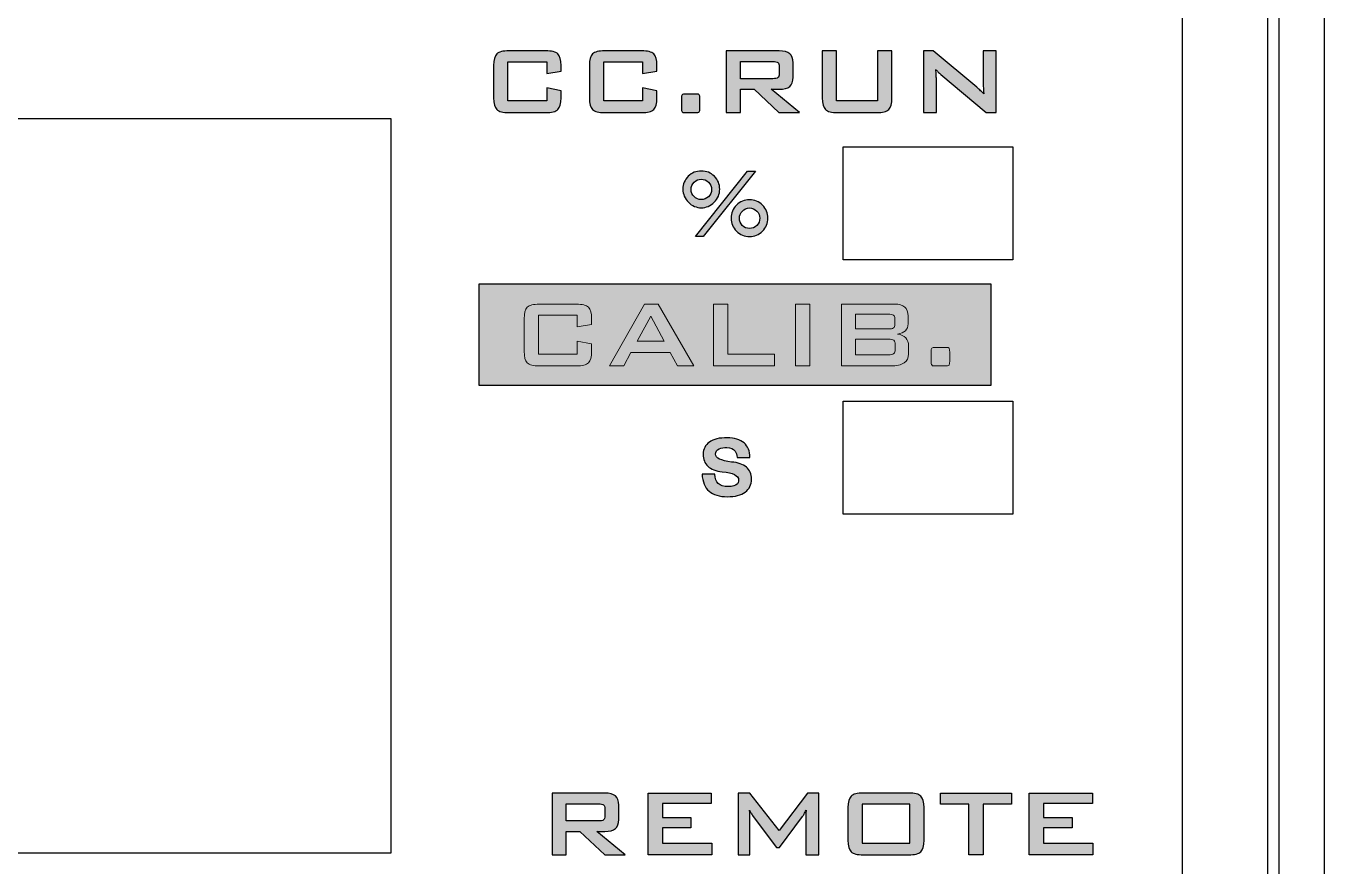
# Model space of a CAD drawing. Header units: millimetres. Extents: x 4 to 387, y 0 to 281.
# Drawn here: x 67.74 to 90.69, y 129.57 to 144.44 of the extents above; entities that cross this region are included whole.
import ezdxf

# ---------------------------------------------------------------- set-up
doc = ezdxf.new("R2010")
doc.units = ezdxf.units.MM
doc.layers.get('0').update_dxf_attribs({"lineweight": 30})

# ---------------------------------------------------------------- blocks, each defined once
blk = doc.blocks.new('A$C52B85D9B')
h = blk.add_hatch(color=256)
edge = h.paths.add_edge_path()
edge.add_spline(control_points=[(16.257, -11.499), (16.257, -11.499), (15.572, -11.499), (15.572, -11.499), (15.572, -11.499), (15.572, -12.19), (15.572, -12.19), (15.572, -12.19), (16.257, -12.19), (16.257, -12.19), (16.257, -12.19), (16.257, -11.955), (16.257, -11.955), (16.257, -11.955), (16.511, -12.008), (16.511, -12.008), (16.511, -12.008), (16.511, -12.137), (16.511, -12.137), (16.511, -12.237), (16.493, -12.305), (16.455, -12.341), (16.417, -12.378), (16.346, -12.396), (16.24, -12.396), (16.24, -12.396), (15.589, -12.396), (15.589, -12.396), (15.482, -12.396), (15.411, -12.378), (15.374, -12.341), (15.336, -12.305), (15.318, -12.237), (15.318, -12.137), (15.318, -12.137), (15.318, -11.562), (15.318, -11.562), (15.318, -11.462), (15.336, -11.395), (15.374, -11.358), (15.411, -11.322), (15.482, -11.303), (15.589, -11.303), (15.589, -11.303), (16.24, -11.303), (16.24, -11.303), (16.346, -11.303), (16.417, -11.322), (16.455, -11.358), (16.493, -11.395), (16.511, -11.462), (16.511, -11.562), (16.511, -11.562), (16.511, -11.665), (16.511, -11.665), (16.511, -11.665), (16.257, -11.705), (16.257, -11.705), (16.257, -11.705), (16.257, -11.499), (16.257, -11.499)], knot_values=[0, 0, 0, 0, 1, 1, 1, 2, 2, 2, 3, 3, 3, 4, 4, 4, 5, 5, 5, 6, 6, 6, 7, 7, 7, 8, 8, 8, 9, 9, 9, 10, 10, 10, 11, 11, 11, 12, 12, 12, 13, 13, 13, 14, 14, 14, 15, 15, 15, 16, 16, 16, 17, 17, 17, 18, 18, 18, 19, 19, 19, 20, 20, 20, 20], degree=3, periodic=0)
h = blk.add_hatch(color=256)
edge = h.paths.add_edge_path()
edge.add_spline(control_points=[(17.952, -11.499), (17.952, -11.499), (17.267, -11.499), (17.267, -11.499), (17.267, -11.499), (17.267, -12.19), (17.267, -12.19), (17.267, -12.19), (17.952, -12.19), (17.952, -12.19), (17.952, -12.19), (17.952, -11.955), (17.952, -11.955), (17.952, -11.955), (18.206, -12.008), (18.206, -12.008), (18.206, -12.008), (18.206, -12.137), (18.206, -12.137), (18.206, -12.237), (18.188, -12.305), (18.15, -12.341), (18.113, -12.378), (18.041, -12.396), (17.935, -12.396), (17.935, -12.396), (17.284, -12.396), (17.284, -12.396), (17.177, -12.396), (17.106, -12.378), (17.069, -12.341), (17.031, -12.305), (17.013, -12.237), (17.013, -12.137), (17.013, -12.137), (17.013, -11.562), (17.013, -11.562), (17.013, -11.462), (17.031, -11.395), (17.069, -11.358), (17.106, -11.322), (17.177, -11.303), (17.284, -11.303), (17.284, -11.303), (17.935, -11.303), (17.935, -11.303), (18.041, -11.303), (18.113, -11.322), (18.15, -11.358), (18.188, -11.395), (18.206, -11.462), (18.206, -11.562), (18.206, -11.562), (18.206, -11.665), (18.206, -11.665), (18.206, -11.665), (17.952, -11.705), (17.952, -11.705), (17.952, -11.705), (17.952, -11.499), (17.952, -11.499)], knot_values=[0, 0, 0, 0, 1, 1, 1, 2, 2, 2, 3, 3, 3, 4, 4, 4, 5, 5, 5, 6, 6, 6, 7, 7, 7, 8, 8, 8, 9, 9, 9, 10, 10, 10, 11, 11, 11, 12, 12, 12, 13, 13, 13, 14, 14, 14, 15, 15, 15, 16, 16, 16, 17, 17, 17, 18, 18, 18, 19, 19, 19, 20, 20, 20, 20], degree=3, periodic=0)
h = blk.add_hatch(color=256)
edge = h.paths.add_edge_path()
edge.add_spline(control_points=[(19.431, -12.396), (19.431, -12.396), (19.431, -11.303), (19.431, -11.303), (19.431, -11.303), (20.366, -11.303), (20.366, -11.303), (20.452, -11.303), (20.515, -11.32), (20.554, -11.353), (20.593, -11.387), (20.612, -11.441), (20.612, -11.515), (20.612, -11.515), (20.612, -11.771), (20.612, -11.771), (20.612, -11.845), (20.593, -11.899), (20.554, -11.933), (20.515, -11.966), (20.452, -11.983), (20.366, -11.983), (20.366, -11.983), (20.223, -11.983), (20.223, -11.983), (20.223, -11.983), (20.727, -12.396), (20.727, -12.396), (20.727, -12.396), (20.362, -12.396), (20.362, -12.396), (20.362, -12.396), (19.922, -11.983), (19.922, -11.983), (19.922, -11.983), (19.681, -11.983), (19.681, -11.983), (19.681, -11.983), (19.681, -12.396), (19.681, -12.396), (19.681, -12.396), (19.431, -12.396), (19.431, -12.396)], knot_values=[0, 0, 0, 0, 1, 1, 1, 2, 2, 2, 3, 3, 3, 4, 4, 4, 5, 5, 5, 6, 6, 6, 7, 7, 7, 8, 8, 8, 9, 9, 9, 10, 10, 10, 11, 11, 11, 12, 12, 12, 13, 13, 13, 14, 14, 14, 14], degree=3, periodic=0)
edge = h.paths.add_edge_path(flags=16)
edge.add_spline(control_points=[(20.253, -11.492), (20.253, -11.492), (19.681, -11.492), (19.681, -11.492), (19.681, -11.492), (19.681, -11.796), (19.681, -11.796), (19.681, -11.796), (20.253, -11.796), (20.253, -11.796), (20.297, -11.796), (20.327, -11.79), (20.344, -11.777), (20.359, -11.765), (20.368, -11.742), (20.368, -11.709), (20.368, -11.709), (20.368, -11.578), (20.368, -11.578), (20.368, -11.547), (20.359, -11.524), (20.344, -11.512), (20.327, -11.499), (20.297, -11.492), (20.253, -11.492)], knot_values=[0, 0, 0, 0, 1, 1, 1, 2, 2, 2, 3, 3, 3, 4, 4, 4, 5, 5, 5, 6, 6, 6, 7, 7, 7, 8, 8, 8, 8], degree=3, periodic=0)
h = blk.add_hatch(color=256)
edge = h.paths.add_edge_path()
edge.add_spline(control_points=[(21.383, -11.303), (21.383, -11.303), (21.383, -12.19), (21.383, -12.19), (21.383, -12.19), (22.107, -12.19), (22.107, -12.19), (22.107, -12.19), (22.107, -11.303), (22.107, -11.303), (22.107, -11.303), (22.36, -11.303), (22.36, -11.303), (22.36, -11.303), (22.36, -12.137), (22.36, -12.137), (22.36, -12.237), (22.342, -12.305), (22.305, -12.341), (22.267, -12.378), (22.196, -12.396), (22.09, -12.396), (22.09, -12.396), (21.399, -12.396), (21.399, -12.396), (21.294, -12.396), (21.222, -12.378), (21.185, -12.341), (21.147, -12.305), (21.128, -12.237), (21.128, -12.137), (21.128, -12.137), (21.128, -11.303), (21.128, -11.303), (21.128, -11.303), (21.383, -11.303), (21.383, -11.303)], knot_values=[0, 0, 0, 0, 1, 1, 1, 2, 2, 2, 3, 3, 3, 4, 4, 4, 5, 5, 5, 6, 6, 6, 7, 7, 7, 8, 8, 8, 9, 9, 9, 10, 10, 10, 11, 11, 11, 12, 12, 12, 12], degree=3, periodic=0)
h = blk.add_hatch(color=256)
edge = h.paths.add_edge_path()
edge.add_spline(control_points=[(22.917, -12.396), (22.917, -12.396), (22.917, -11.303), (22.917, -11.303), (22.917, -11.303), (23.091, -11.303), (23.091, -11.303), (23.091, -11.303), (23.86, -11.947), (23.86, -11.947), (23.886, -11.969), (23.909, -11.989), (23.929, -12.008), (23.949, -12.026), (23.967, -12.046), (23.984, -12.066), (23.98, -12.005), (23.977, -11.961), (23.975, -11.936), (23.974, -11.91), (23.973, -11.891), (23.973, -11.877), (23.973, -11.877), (23.973, -11.303), (23.973, -11.303), (23.973, -11.303), (24.202, -11.303), (24.202, -11.303), (24.202, -11.303), (24.202, -12.396), (24.202, -12.396), (24.202, -12.396), (24.028, -12.396), (24.028, -12.396), (24.028, -12.396), (23.226, -11.721), (23.226, -11.721), (23.207, -11.704), (23.19, -11.688), (23.175, -11.674), (23.161, -11.661), (23.148, -11.646), (23.136, -11.632), (23.139, -11.666), (23.141, -11.698), (23.143, -11.727), (23.144, -11.758), (23.146, -11.784), (23.146, -11.806), (23.146, -11.806), (23.146, -12.396), (23.146, -12.396), (23.146, -12.396), (22.917, -12.396), (22.917, -12.396)], knot_values=[0, 0, 0, 0, 1, 1, 1, 2, 2, 2, 3, 3, 3, 4, 4, 4, 5, 5, 5, 6, 6, 6, 7, 7, 7, 8, 8, 8, 9, 9, 9, 10, 10, 10, 11, 11, 11, 12, 12, 12, 13, 13, 13, 14, 14, 14, 15, 15, 15, 16, 16, 16, 17, 17, 17, 18, 18, 18, 18], degree=3, periodic=0)
h = blk.add_hatch(color=256)
edge = h.paths.add_edge_path()
edge.add_spline(control_points=[(18.877, -12.068), (18.877, -12.068), (18.915, -12.068), (18.915, -12.068), (18.934, -12.068), (18.947, -12.073), (18.955, -12.084), (18.962, -12.095), (18.966, -12.115), (18.966, -12.146), (18.966, -12.146), (18.966, -12.317), (18.966, -12.317), (18.966, -12.35), (18.962, -12.372), (18.954, -12.381), (18.946, -12.391), (18.92, -12.396), (18.877, -12.396), (18.877, -12.396), (18.688, -12.396), (18.688, -12.396), (18.669, -12.396), (18.656, -12.39), (18.649, -12.379), (18.641, -12.368), (18.638, -12.348), (18.638, -12.317), (18.638, -12.317), (18.638, -12.146), (18.638, -12.146), (18.638, -12.113), (18.642, -12.092), (18.65, -12.083), (18.658, -12.073), (18.684, -12.068), (18.726, -12.068), (18.726, -12.068), (18.877, -12.068), (18.877, -12.068)], knot_values=[0, 0, 0, 0, 1, 1, 1, 2, 2, 2, 3, 3, 3, 4, 4, 4, 5, 5, 5, 6, 6, 6, 7, 7, 7, 8, 8, 8, 9, 9, 9, 10, 10, 10, 11, 11, 11, 12, 12, 12, 13, 13, 13, 13], degree=3, periodic=0)
h = blk.add_hatch(color=256)
edge = h.paths.add_edge_path()
edge.add_spline(control_points=[(18.665, -13.751), (18.665, -13.66), (18.697, -13.584), (18.76, -13.522), (18.823, -13.46), (18.9, -13.429), (18.992, -13.429), (19.082, -13.429), (19.158, -13.46), (19.221, -13.522), (19.284, -13.585), (19.316, -13.661), (19.316, -13.751), (19.316, -13.84), (19.283, -13.916), (19.218, -13.981), (19.154, -14.047), (19.079, -14.079), (18.992, -14.079), (18.904, -14.079), (18.827, -14.047), (18.762, -13.982), (18.698, -13.917), (18.665, -13.84), (18.665, -13.751)], knot_values=[0, 0, 0, 0, 1, 1, 1, 2, 2, 2, 3, 3, 3, 4, 4, 4, 5, 5, 5, 6, 6, 6, 7, 7, 7, 8, 8, 8, 8], degree=3, periodic=0)
edge = h.paths.add_edge_path(flags=16)
edge.add_spline(control_points=[(18.809, -13.756), (18.809, -13.804), (18.826, -13.847), (18.862, -13.882), (18.897, -13.918), (18.94, -13.935), (18.989, -13.935), (19.04, -13.935), (19.083, -13.918), (19.119, -13.883), (19.154, -13.848), (19.172, -13.805), (19.172, -13.756), (19.172, -13.706), (19.154, -13.663), (19.118, -13.627), (19.082, -13.592), (19.039, -13.574), (18.989, -13.574), (18.941, -13.574), (18.899, -13.592), (18.863, -13.628), (18.827, -13.664), (18.809, -13.707), (18.809, -13.756)], knot_values=[0, 0, 0, 0, 1, 1, 1, 2, 2, 2, 3, 3, 3, 4, 4, 4, 5, 5, 5, 6, 6, 6, 7, 7, 7, 8, 8, 8, 8], degree=3, periodic=0)
for points in [[(19.946, -13.429), (19.025, -14.59), (18.888, -14.59), (19.808, -13.429)], [(15.061, -15.424), (24.108, -15.424), (24.108, -17.224), (15.061, -17.224)], [(18.048, -25.526), (18.048, -24.434), (19.166, -24.434), (19.166, -24.62), (18.302, -24.62), (18.302, -24.864), (18.806, -24.864), (18.806, -25.05), (18.302, -25.05), (18.302, -25.321), (19.176, -25.321), (19.176, -25.526)], [(23.972, -24.629), (23.972, -25.526), (23.718, -25.526), (23.718, -24.629), (23.217, -24.629), (23.217, -24.434), (24.476, -24.434), (24.476, -24.629)], [(24.786, -25.526), (24.786, -24.434), (25.905, -24.434), (25.905, -24.62), (25.041, -24.62), (25.041, -24.864), (25.545, -24.864), (25.545, -25.05), (25.041, -25.05), (25.041, -25.321), (25.915, -25.321), (25.915, -25.526)]]:
    blk.add_hatch(color=256).paths.add_polyline_path(points)
h = blk.add_hatch(color=256)
edge = h.paths.add_edge_path()
edge.add_spline(control_points=[(19.518, -14.263), (19.518, -14.172), (19.549, -14.096), (19.612, -14.033), (19.675, -13.971), (19.752, -13.939), (19.843, -13.939), (19.934, -13.939), (20.01, -13.971), (20.074, -14.034), (20.136, -14.097), (20.168, -14.173), (20.168, -14.263), (20.168, -14.351), (20.136, -14.428), (20.071, -14.492), (20.006, -14.557), (19.93, -14.59), (19.843, -14.59), (19.754, -14.59), (19.678, -14.557), (19.614, -14.493), (19.55, -14.428), (19.518, -14.352), (19.518, -14.263)], knot_values=[0, 0, 0, 0, 1, 1, 1, 2, 2, 2, 3, 3, 3, 4, 4, 4, 5, 5, 5, 6, 6, 6, 7, 7, 7, 8, 8, 8, 8], degree=3, periodic=0)
edge = h.paths.add_edge_path(flags=16)
edge.add_spline(control_points=[(19.663, -14.265), (19.663, -14.315), (19.68, -14.357), (19.715, -14.393), (19.75, -14.428), (19.793, -14.446), (19.843, -14.446), (19.893, -14.446), (19.936, -14.428), (19.971, -14.393), (20.007, -14.358), (20.025, -14.315), (20.025, -14.265), (20.025, -14.215), (20.007, -14.173), (19.971, -14.137), (19.935, -14.101), (19.892, -14.083), (19.843, -14.083), (19.794, -14.083), (19.751, -14.101), (19.716, -14.138), (19.68, -14.173), (19.663, -14.216), (19.663, -14.265)], knot_values=[0, 0, 0, 0, 1, 1, 1, 2, 2, 2, 3, 3, 3, 4, 4, 4, 5, 5, 5, 6, 6, 6, 7, 7, 7, 8, 8, 8, 8], degree=3, periodic=0)
h = blk.add_hatch(color=256)
edge = h.paths.add_edge_path()
edge.add_spline(control_points=[(19.747, -18.24), (19.816, -18.299), (19.85, -18.384), (19.85, -18.495), (19.85, -18.495), (19.623, -18.495), (19.623, -18.495), (19.623, -18.449), (19.612, -18.412), (19.588, -18.384), (19.557, -18.343), (19.508, -18.322), (19.444, -18.322), (19.393, -18.318), (19.347, -18.325), (19.306, -18.343), (19.264, -18.361), (19.244, -18.394), (19.244, -18.439), (19.24, -18.508), (19.333, -18.554), (19.526, -18.577), (19.641, -18.587), (19.729, -18.616), (19.788, -18.667), (19.848, -18.718), (19.878, -18.788), (19.878, -18.88), (19.878, -18.977), (19.841, -19.053), (19.767, -19.108), (19.694, -19.163), (19.588, -19.191), (19.451, -19.191), (19.309, -19.191), (19.2, -19.158), (19.127, -19.094), (19.054, -19.03), (19.012, -18.929), (19.003, -18.791), (19.003, -18.791), (19.23, -18.791), (19.23, -18.791), (19.23, -18.942), (19.309, -19.016), (19.464, -19.011), (19.543, -19.011), (19.595, -18.998), (19.623, -18.97), (19.641, -18.952), (19.65, -18.926), (19.65, -18.894), (19.65, -18.816), (19.554, -18.768), (19.361, -18.75), (19.247, -18.736), (19.161, -18.704), (19.106, -18.653), (19.051, -18.602), (19.023, -18.531), (19.023, -18.439), (19.023, -18.348), (19.061, -18.277), (19.134, -18.226), (19.202, -18.171), (19.309, -18.146), (19.451, -18.15), (19.575, -18.15), (19.674, -18.18), (19.747, -18.24)], knot_values=[0, 0, 0, 0, 1, 1, 1, 2, 2, 2, 3, 3, 3, 4, 4, 4, 5, 5, 5, 6, 6, 6, 7, 7, 7, 8, 8, 8, 9, 9, 9, 10, 10, 10, 11, 11, 11, 12, 12, 12, 13, 13, 13, 14, 14, 14, 15, 15, 15, 16, 16, 16, 17, 17, 17, 18, 18, 18, 19, 19, 19, 20, 20, 20, 21, 21, 21, 22, 22, 22, 23, 23, 23, 23], degree=3, periodic=0)
h = blk.add_hatch(color=256)
edge = h.paths.add_edge_path(flags=16)
edge.add_spline(control_points=[(17.173, -24.623), (17.173, -24.623), (16.601, -24.623), (16.601, -24.623), (16.601, -24.623), (16.601, -24.927), (16.601, -24.927), (16.601, -24.927), (17.173, -24.927), (17.173, -24.927), (17.217, -24.927), (17.246, -24.921), (17.263, -24.908), (17.279, -24.895), (17.287, -24.873), (17.287, -24.84), (17.287, -24.84), (17.287, -24.709), (17.287, -24.709), (17.287, -24.677), (17.279, -24.655), (17.263, -24.642), (17.246, -24.63), (17.217, -24.623), (17.173, -24.623)], knot_values=[0, 0, 0, 0, 1, 1, 1, 2, 2, 2, 3, 3, 3, 4, 4, 4, 5, 5, 5, 6, 6, 6, 7, 7, 7, 8, 8, 8, 8], degree=3, periodic=0)
edge = h.paths.add_edge_path()
edge.add_spline(control_points=[(16.351, -25.526), (16.351, -25.526), (16.351, -24.434), (16.351, -24.434), (16.351, -24.434), (17.285, -24.434), (17.285, -24.434), (17.372, -24.434), (17.434, -24.451), (17.474, -24.484), (17.512, -24.518), (17.532, -24.571), (17.532, -24.646), (17.532, -24.646), (17.532, -24.902), (17.532, -24.902), (17.532, -24.976), (17.512, -25.03), (17.474, -25.063), (17.434, -25.097), (17.372, -25.114), (17.285, -25.114), (17.285, -25.114), (17.142, -25.114), (17.142, -25.114), (17.142, -25.114), (17.647, -25.526), (17.647, -25.526), (17.647, -25.526), (17.282, -25.526), (17.282, -25.526), (17.282, -25.526), (16.842, -25.114), (16.842, -25.114), (16.842, -25.114), (16.601, -25.114), (16.601, -25.114), (16.601, -25.114), (16.601, -25.526), (16.601, -25.526), (16.601, -25.526), (16.351, -25.526), (16.351, -25.526)], knot_values=[0, 0, 0, 0, 1, 1, 1, 2, 2, 2, 3, 3, 3, 4, 4, 4, 5, 5, 5, 6, 6, 6, 7, 7, 7, 8, 8, 8, 9, 9, 9, 10, 10, 10, 11, 11, 11, 12, 12, 12, 13, 13, 13, 14, 14, 14, 14], degree=3, periodic=0)
h = blk.add_hatch(color=256)
edge = h.paths.add_edge_path()
edge.add_spline(control_points=[(19.644, -25.526), (19.644, -25.526), (19.644, -24.434), (19.644, -24.434), (19.644, -24.434), (19.85, -24.434), (19.85, -24.434), (19.85, -24.434), (20.364, -25.094), (20.364, -25.094), (20.364, -25.094), (20.867, -24.434), (20.867, -24.434), (20.867, -24.434), (21.071, -24.434), (21.071, -24.434), (21.071, -24.434), (21.071, -25.526), (21.071, -25.526), (21.071, -25.526), (20.836, -25.526), (20.836, -25.526), (20.836, -25.526), (20.836, -24.852), (20.836, -24.852), (20.836, -24.838), (20.836, -24.822), (20.838, -24.802), (20.84, -24.782), (20.842, -24.76), (20.845, -24.735), (20.831, -24.763), (20.819, -24.786), (20.809, -24.804), (20.798, -24.823), (20.789, -24.838), (20.78, -24.849), (20.78, -24.849), (20.37, -25.395), (20.37, -25.395), (20.37, -25.395), (20.319, -25.395), (20.319, -25.395), (20.319, -25.395), (19.908, -24.847), (19.908, -24.847), (19.893, -24.827), (19.88, -24.807), (19.87, -24.789), (19.859, -24.771), (19.85, -24.753), (19.843, -24.736), (19.845, -24.758), (19.847, -24.779), (19.848, -24.798), (19.849, -24.816), (19.85, -24.834), (19.85, -24.852), (19.85, -24.852), (19.85, -25.526), (19.85, -25.526), (19.85, -25.526), (19.644, -25.526), (19.644, -25.526)], knot_values=[0, 0, 0, 0, 1, 1, 1, 2, 2, 2, 3, 3, 3, 4, 4, 4, 5, 5, 5, 6, 6, 6, 7, 7, 7, 8, 8, 8, 9, 9, 9, 10, 10, 10, 11, 11, 11, 12, 12, 12, 13, 13, 13, 14, 14, 14, 15, 15, 15, 16, 16, 16, 17, 17, 17, 18, 18, 18, 19, 19, 19, 20, 20, 20, 21, 21, 21, 21], degree=3, periodic=0)
h = blk.add_hatch(color=256)
h.paths.add_polyline_path([(21.837, -25.321), (22.675, -25.321), (22.675, -24.629), (21.837, -24.629)], flags=16)
edge = h.paths.add_edge_path()
edge.add_spline(control_points=[(21.582, -24.692), (21.582, -24.593), (21.601, -24.525), (21.638, -24.489), (21.675, -24.452), (21.747, -24.434), (21.853, -24.434), (21.853, -24.434), (22.657, -24.434), (22.657, -24.434), (22.763, -24.434), (22.835, -24.452), (22.872, -24.489), (22.91, -24.525), (22.928, -24.593), (22.928, -24.692), (22.928, -24.692), (22.928, -25.268), (22.928, -25.268), (22.928, -25.368), (22.91, -25.436), (22.872, -25.472), (22.835, -25.508), (22.763, -25.526), (22.657, -25.526), (22.657, -25.526), (21.853, -25.526), (21.853, -25.526), (21.747, -25.526), (21.675, -25.508), (21.638, -25.472), (21.601, -25.436), (21.582, -25.368), (21.582, -25.268), (21.582, -25.268), (21.582, -24.692), (21.582, -24.692)], knot_values=[0, 0, 0, 0, 1, 1, 1, 2, 2, 2, 3, 3, 3, 4, 4, 4, 5, 5, 5, 6, 6, 6, 7, 7, 7, 8, 8, 8, 9, 9, 9, 10, 10, 10, 11, 11, 11, 12, 12, 12, 12], degree=3, periodic=0)
for p, q in [((29.2, -0.8), (29.2, -73.7)), ((29, -1), (29, -74.5)), ((30, -1), (30, -73.7))]:
    blk.add_line(p, q)
for points in [[(-9.366, -12.5), (13.5, -12.5), (13.5, -25.5), (-9.366, -25.5), (-9.366, -12.5)], [(21.5, -13), (24.5, -13), (24.5, -15), (21.5, -15), (21.5, -13)], [(19.946, -13.429), (19.025, -14.59), (18.888, -14.59), (19.808, -13.429), (19.946, -13.429)], [(21.5, -17.5), (24.5, -17.5), (24.5, -19.5), (21.5, -19.5), (21.5, -17.5)], [(18.048, -25.526), (18.048, -24.434), (19.166, -24.434), (19.166, -24.62), (18.302, -24.62), (18.302, -24.864), (18.806, -24.864), (18.806, -25.05), (18.302, -25.05), (18.302, -25.321), (19.176, -25.321), (19.176, -25.526), (18.048, -25.526)], [(23.972, -24.629), (23.972, -25.526), (23.718, -25.526), (23.718, -24.629), (23.217, -24.629), (23.217, -24.434), (24.476, -24.434), (24.476, -24.629), (23.972, -24.629)], [(24.786, -25.526), (24.786, -24.434), (25.905, -24.434), (25.905, -24.62), (25.041, -24.62), (25.041, -24.864), (25.545, -24.864), (25.545, -25.05), (25.041, -25.05), (25.041, -25.321), (25.915, -25.321), (25.915, -25.526), (24.786, -25.526)], [(21.837, -25.321), (22.675, -25.321), (22.675, -24.629), (21.837, -24.629), (21.837, -25.321)]]:
    blk.add_lwpolyline(points)
blk.add_lwpolyline([(15.061, -15.424), (24.108, -15.424), (24.108, -17.224), (15.061, -17.224)], close=True)
at = {"lineweight": 0}
for points in [[(17.367, -16.877), (17.985, -15.784), (18.23, -15.784), (18.856, -16.877), (18.571, -16.877), (18.44, -16.638), (17.747, -16.638), (17.62, -16.877), (17.367, -16.877)], [(19.207, -16.877), (19.207, -15.784), (19.462, -15.784), (19.462, -16.671), (20.282, -16.671), (20.282, -16.877), (19.207, -16.877)], [(20.654, -16.877), (20.654, -15.784), (20.908, -15.784), (20.908, -16.877), (20.654, -16.877)], [(17.856, -16.441), (18.334, -16.441), (18.099, -15.996), (17.856, -16.441)]]:
    blk.add_lwpolyline(points, dxfattribs=at)
blk.add_open_spline([(27.5, -78), (27.5, -78), (27.5, -4), (27.5, -4)], degree=3)
for points, knots in [([(16.257, -11.499), (16.257, -11.499), (15.572, -11.499), (15.572, -11.499), (15.572, -11.499), (15.572, -12.19), (15.572, -12.19), (15.572, -12.19), (16.257, -12.19), (16.257, -12.19), (16.257, -12.19), (16.257, -11.955), (16.257, -11.955), (16.257, -11.955), (16.511, -12.008), (16.511, -12.008), (16.511, -12.008), (16.511, -12.137), (16.511, -12.137), (16.511, -12.237), (16.493, -12.305), (16.455, -12.341), (16.417, -12.378), (16.346, -12.396), (16.24, -12.396), (16.24, -12.396), (15.589, -12.396), (15.589, -12.396), (15.482, -12.396), (15.411, -12.378), (15.374, -12.341), (15.336, -12.305), (15.318, -12.237), (15.318, -12.137), (15.318, -12.137), (15.318, -11.562), (15.318, -11.562), (15.318, -11.462), (15.336, -11.395), (15.374, -11.358), (15.411, -11.322), (15.482, -11.303), (15.589, -11.303), (15.589, -11.303), (16.24, -11.303), (16.24, -11.303), (16.346, -11.303), (16.417, -11.322), (16.455, -11.358), (16.493, -11.395), (16.511, -11.462), (16.511, -11.562), (16.511, -11.562), (16.511, -11.665), (16.511, -11.665), (16.511, -11.665), (16.257, -11.705), (16.257, -11.705), (16.257, -11.705), (16.257, -11.499), (16.257, -11.499)], [0, 0, 0, 0, 1, 1, 1, 2, 2, 2, 3, 3, 3, 4, 4, 4, 5, 5, 5, 6, 6, 6, 7, 7, 7, 8, 8, 8, 9, 9, 9, 10, 10, 10, 11, 11, 11, 12, 12, 12, 13, 13, 13, 14, 14, 14, 15, 15, 15, 16, 16, 16, 17, 17, 17, 18, 18, 18, 19, 19, 19, 20, 20, 20, 20]), ([(17.952, -11.499), (17.952, -11.499), (17.267, -11.499), (17.267, -11.499), (17.267, -11.499), (17.267, -12.19), (17.267, -12.19), (17.267, -12.19), (17.952, -12.19), (17.952, -12.19), (17.952, -12.19), (17.952, -11.955), (17.952, -11.955), (17.952, -11.955), (18.206, -12.008), (18.206, -12.008), (18.206, -12.008), (18.206, -12.137), (18.206, -12.137), (18.206, -12.237), (18.188, -12.305), (18.15, -12.341), (18.113, -12.378), (18.041, -12.396), (17.935, -12.396), (17.935, -12.396), (17.284, -12.396), (17.284, -12.396), (17.177, -12.396), (17.106, -12.378), (17.069, -12.341), (17.031, -12.305), (17.013, -12.237), (17.013, -12.137), (17.013, -12.137), (17.013, -11.562), (17.013, -11.562), (17.013, -11.462), (17.031, -11.395), (17.069, -11.358), (17.106, -11.322), (17.177, -11.303), (17.284, -11.303), (17.284, -11.303), (17.935, -11.303), (17.935, -11.303), (18.041, -11.303), (18.113, -11.322), (18.15, -11.358), (18.188, -11.395), (18.206, -11.462), (18.206, -11.562), (18.206, -11.562), (18.206, -11.665), (18.206, -11.665), (18.206, -11.665), (17.952, -11.705), (17.952, -11.705), (17.952, -11.705), (17.952, -11.499), (17.952, -11.499)], [0, 0, 0, 0, 1, 1, 1, 2, 2, 2, 3, 3, 3, 4, 4, 4, 5, 5, 5, 6, 6, 6, 7, 7, 7, 8, 8, 8, 9, 9, 9, 10, 10, 10, 11, 11, 11, 12, 12, 12, 13, 13, 13, 14, 14, 14, 15, 15, 15, 16, 16, 16, 17, 17, 17, 18, 18, 18, 19, 19, 19, 20, 20, 20, 20]), ([(19.431, -12.396), (19.431, -12.396), (19.431, -11.303), (19.431, -11.303), (19.431, -11.303), (20.366, -11.303), (20.366, -11.303), (20.452, -11.303), (20.515, -11.32), (20.554, -11.353), (20.593, -11.387), (20.612, -11.441), (20.612, -11.515), (20.612, -11.515), (20.612, -11.771), (20.612, -11.771), (20.612, -11.845), (20.593, -11.899), (20.554, -11.933), (20.515, -11.966), (20.452, -11.983), (20.366, -11.983), (20.366, -11.983), (20.223, -11.983), (20.223, -11.983), (20.223, -11.983), (20.727, -12.396), (20.727, -12.396), (20.727, -12.396), (20.362, -12.396), (20.362, -12.396), (20.362, -12.396), (19.922, -11.983), (19.922, -11.983), (19.922, -11.983), (19.681, -11.983), (19.681, -11.983), (19.681, -11.983), (19.681, -12.396), (19.681, -12.396), (19.681, -12.396), (19.431, -12.396), (19.431, -12.396)], [0, 0, 0, 0, 1, 1, 1, 2, 2, 2, 3, 3, 3, 4, 4, 4, 5, 5, 5, 6, 6, 6, 7, 7, 7, 8, 8, 8, 9, 9, 9, 10, 10, 10, 11, 11, 11, 12, 12, 12, 13, 13, 13, 14, 14, 14, 14]), ([(21.383, -11.303), (21.383, -11.303), (21.383, -12.19), (21.383, -12.19), (21.383, -12.19), (22.107, -12.19), (22.107, -12.19), (22.107, -12.19), (22.107, -11.303), (22.107, -11.303), (22.107, -11.303), (22.36, -11.303), (22.36, -11.303), (22.36, -11.303), (22.36, -12.137), (22.36, -12.137), (22.36, -12.237), (22.342, -12.305), (22.305, -12.341), (22.267, -12.378), (22.196, -12.396), (22.09, -12.396), (22.09, -12.396), (21.399, -12.396), (21.399, -12.396), (21.294, -12.396), (21.222, -12.378), (21.185, -12.341), (21.147, -12.305), (21.128, -12.237), (21.128, -12.137), (21.128, -12.137), (21.128, -11.303), (21.128, -11.303), (21.128, -11.303), (21.383, -11.303), (21.383, -11.303)], [0, 0, 0, 0, 1, 1, 1, 2, 2, 2, 3, 3, 3, 4, 4, 4, 5, 5, 5, 6, 6, 6, 7, 7, 7, 8, 8, 8, 9, 9, 9, 10, 10, 10, 11, 11, 11, 12, 12, 12, 12]), ([(22.917, -12.396), (22.917, -12.396), (22.917, -11.303), (22.917, -11.303), (22.917, -11.303), (23.091, -11.303), (23.091, -11.303), (23.091, -11.303), (23.86, -11.947), (23.86, -11.947), (23.886, -11.969), (23.909, -11.989), (23.929, -12.008), (23.949, -12.026), (23.967, -12.046), (23.984, -12.066), (23.98, -12.005), (23.977, -11.961), (23.975, -11.936), (23.974, -11.91), (23.973, -11.891), (23.973, -11.877), (23.973, -11.877), (23.973, -11.303), (23.973, -11.303), (23.973, -11.303), (24.202, -11.303), (24.202, -11.303), (24.202, -11.303), (24.202, -12.396), (24.202, -12.396), (24.202, -12.396), (24.028, -12.396), (24.028, -12.396), (24.028, -12.396), (23.226, -11.721), (23.226, -11.721), (23.207, -11.704), (23.19, -11.688), (23.175, -11.674), (23.161, -11.661), (23.148, -11.646), (23.136, -11.632), (23.139, -11.666), (23.141, -11.698), (23.143, -11.727), (23.144, -11.758), (23.146, -11.784), (23.146, -11.806), (23.146, -11.806), (23.146, -12.396), (23.146, -12.396), (23.146, -12.396), (22.917, -12.396), (22.917, -12.396)], [0, 0, 0, 0, 1, 1, 1, 2, 2, 2, 3, 3, 3, 4, 4, 4, 5, 5, 5, 6, 6, 6, 7, 7, 7, 8, 8, 8, 9, 9, 9, 10, 10, 10, 11, 11, 11, 12, 12, 12, 13, 13, 13, 14, 14, 14, 15, 15, 15, 16, 16, 16, 17, 17, 17, 18, 18, 18, 18]), ([(20.253, -11.492), (20.253, -11.492), (19.681, -11.492), (19.681, -11.492), (19.681, -11.492), (19.681, -11.796), (19.681, -11.796), (19.681, -11.796), (20.253, -11.796), (20.253, -11.796), (20.297, -11.796), (20.327, -11.79), (20.344, -11.777), (20.359, -11.765), (20.368, -11.742), (20.368, -11.709), (20.368, -11.709), (20.368, -11.578), (20.368, -11.578), (20.368, -11.547), (20.359, -11.524), (20.344, -11.512), (20.327, -11.499), (20.297, -11.492), (20.253, -11.492)], [0, 0, 0, 0, 1, 1, 1, 2, 2, 2, 3, 3, 3, 4, 4, 4, 5, 5, 5, 6, 6, 6, 7, 7, 7, 8, 8, 8, 8]), ([(18.877, -12.068), (18.877, -12.068), (18.915, -12.068), (18.915, -12.068), (18.934, -12.068), (18.947, -12.073), (18.955, -12.084), (18.962, -12.095), (18.966, -12.115), (18.966, -12.146), (18.966, -12.146), (18.966, -12.317), (18.966, -12.317), (18.966, -12.35), (18.962, -12.372), (18.954, -12.381), (18.946, -12.391), (18.92, -12.396), (18.877, -12.396), (18.877, -12.396), (18.688, -12.396), (18.688, -12.396), (18.669, -12.396), (18.656, -12.39), (18.649, -12.379), (18.641, -12.368), (18.638, -12.348), (18.638, -12.317), (18.638, -12.317), (18.638, -12.146), (18.638, -12.146), (18.638, -12.113), (18.642, -12.092), (18.65, -12.083), (18.658, -12.073), (18.684, -12.068), (18.726, -12.068), (18.726, -12.068), (18.877, -12.068), (18.877, -12.068)], [0, 0, 0, 0, 1, 1, 1, 2, 2, 2, 3, 3, 3, 4, 4, 4, 5, 5, 5, 6, 6, 6, 7, 7, 7, 8, 8, 8, 9, 9, 9, 10, 10, 10, 11, 11, 11, 12, 12, 12, 13, 13, 13, 13]), ([(18.665, -13.751), (18.665, -13.66), (18.697, -13.584), (18.76, -13.522), (18.823, -13.46), (18.9, -13.429), (18.992, -13.429), (19.082, -13.429), (19.158, -13.46), (19.221, -13.522), (19.284, -13.585), (19.316, -13.661), (19.316, -13.751), (19.316, -13.84), (19.283, -13.916), (19.218, -13.981), (19.154, -14.047), (19.079, -14.079), (18.992, -14.079), (18.904, -14.079), (18.827, -14.047), (18.762, -13.982), (18.698, -13.917), (18.665, -13.84), (18.665, -13.751)], [0, 0, 0, 0, 1, 1, 1, 2, 2, 2, 3, 3, 3, 4, 4, 4, 5, 5, 5, 6, 6, 6, 7, 7, 7, 8, 8, 8, 8]), ([(18.809, -13.756), (18.809, -13.804), (18.826, -13.847), (18.862, -13.882), (18.897, -13.918), (18.94, -13.935), (18.989, -13.935), (19.04, -13.935), (19.083, -13.918), (19.119, -13.883), (19.154, -13.848), (19.172, -13.805), (19.172, -13.756), (19.172, -13.706), (19.154, -13.663), (19.118, -13.627), (19.082, -13.592), (19.039, -13.574), (18.989, -13.574), (18.941, -13.574), (18.899, -13.592), (18.863, -13.628), (18.827, -13.664), (18.809, -13.707), (18.809, -13.756)], [0, 0, 0, 0, 1, 1, 1, 2, 2, 2, 3, 3, 3, 4, 4, 4, 5, 5, 5, 6, 6, 6, 7, 7, 7, 8, 8, 8, 8]), ([(19.518, -14.263), (19.518, -14.172), (19.549, -14.096), (19.612, -14.033), (19.675, -13.971), (19.752, -13.939), (19.843, -13.939), (19.934, -13.939), (20.01, -13.971), (20.074, -14.034), (20.136, -14.097), (20.168, -14.173), (20.168, -14.263), (20.168, -14.351), (20.136, -14.428), (20.071, -14.492), (20.006, -14.557), (19.93, -14.59), (19.843, -14.59), (19.754, -14.59), (19.678, -14.557), (19.614, -14.493), (19.55, -14.428), (19.518, -14.352), (19.518, -14.263)], [0, 0, 0, 0, 1, 1, 1, 2, 2, 2, 3, 3, 3, 4, 4, 4, 5, 5, 5, 6, 6, 6, 7, 7, 7, 8, 8, 8, 8]), ([(19.663, -14.265), (19.663, -14.315), (19.68, -14.357), (19.715, -14.393), (19.75, -14.428), (19.793, -14.446), (19.843, -14.446), (19.893, -14.446), (19.936, -14.428), (19.971, -14.393), (20.007, -14.358), (20.025, -14.315), (20.025, -14.265), (20.025, -14.215), (20.007, -14.173), (19.971, -14.137), (19.935, -14.101), (19.892, -14.083), (19.843, -14.083), (19.794, -14.083), (19.751, -14.101), (19.716, -14.138), (19.68, -14.173), (19.663, -14.216), (19.663, -14.265)], [0, 0, 0, 0, 1, 1, 1, 2, 2, 2, 3, 3, 3, 4, 4, 4, 5, 5, 5, 6, 6, 6, 7, 7, 7, 8, 8, 8, 8]), ([(19.747, -18.24), (19.816, -18.299), (19.85, -18.384), (19.85, -18.495), (19.85, -18.495), (19.623, -18.495), (19.623, -18.495), (19.623, -18.449), (19.612, -18.412), (19.588, -18.384), (19.557, -18.343), (19.508, -18.322), (19.444, -18.322), (19.393, -18.318), (19.347, -18.325), (19.306, -18.343), (19.264, -18.361), (19.244, -18.394), (19.244, -18.439), (19.24, -18.508), (19.333, -18.554), (19.526, -18.577), (19.641, -18.587), (19.729, -18.616), (19.788, -18.667), (19.848, -18.718), (19.878, -18.788), (19.878, -18.88), (19.878, -18.977), (19.841, -19.053), (19.767, -19.108), (19.694, -19.163), (19.588, -19.191), (19.451, -19.191), (19.309, -19.191), (19.2, -19.158), (19.127, -19.094), (19.054, -19.03), (19.012, -18.929), (19.003, -18.791), (19.003, -18.791), (19.23, -18.791), (19.23, -18.791), (19.23, -18.942), (19.309, -19.016), (19.464, -19.011), (19.543, -19.011), (19.595, -18.998), (19.623, -18.97), (19.641, -18.952), (19.65, -18.926), (19.65, -18.894), (19.65, -18.816), (19.554, -18.768), (19.361, -18.75), (19.247, -18.736), (19.161, -18.704), (19.106, -18.653), (19.051, -18.602), (19.023, -18.531), (19.023, -18.439), (19.023, -18.348), (19.061, -18.277), (19.134, -18.226), (19.202, -18.171), (19.309, -18.146), (19.451, -18.15), (19.575, -18.15), (19.674, -18.18), (19.747, -18.24)], [0, 0, 0, 0, 1, 1, 1, 2, 2, 2, 3, 3, 3, 4, 4, 4, 5, 5, 5, 6, 6, 6, 7, 7, 7, 8, 8, 8, 9, 9, 9, 10, 10, 10, 11, 11, 11, 12, 12, 12, 13, 13, 13, 14, 14, 14, 15, 15, 15, 16, 16, 16, 17, 17, 17, 18, 18, 18, 19, 19, 19, 20, 20, 20, 21, 21, 21, 22, 22, 22, 23, 23, 23, 23]), ([(16.351, -25.526), (16.351, -25.526), (16.351, -24.434), (16.351, -24.434), (16.351, -24.434), (17.285, -24.434), (17.285, -24.434), (17.372, -24.434), (17.434, -24.451), (17.474, -24.484), (17.512, -24.518), (17.532, -24.571), (17.532, -24.646), (17.532, -24.646), (17.532, -24.902), (17.532, -24.902), (17.532, -24.976), (17.512, -25.03), (17.474, -25.063), (17.434, -25.097), (17.372, -25.114), (17.285, -25.114), (17.285, -25.114), (17.142, -25.114), (17.142, -25.114), (17.142, -25.114), (17.647, -25.526), (17.647, -25.526), (17.647, -25.526), (17.282, -25.526), (17.282, -25.526), (17.282, -25.526), (16.842, -25.114), (16.842, -25.114), (16.842, -25.114), (16.601, -25.114), (16.601, -25.114), (16.601, -25.114), (16.601, -25.526), (16.601, -25.526), (16.601, -25.526), (16.351, -25.526), (16.351, -25.526)], [0, 0, 0, 0, 1, 1, 1, 2, 2, 2, 3, 3, 3, 4, 4, 4, 5, 5, 5, 6, 6, 6, 7, 7, 7, 8, 8, 8, 9, 9, 9, 10, 10, 10, 11, 11, 11, 12, 12, 12, 13, 13, 13, 14, 14, 14, 14]), ([(19.644, -25.526), (19.644, -25.526), (19.644, -24.434), (19.644, -24.434), (19.644, -24.434), (19.85, -24.434), (19.85, -24.434), (19.85, -24.434), (20.364, -25.094), (20.364, -25.094), (20.364, -25.094), (20.867, -24.434), (20.867, -24.434), (20.867, -24.434), (21.071, -24.434), (21.071, -24.434), (21.071, -24.434), (21.071, -25.526), (21.071, -25.526), (21.071, -25.526), (20.836, -25.526), (20.836, -25.526), (20.836, -25.526), (20.836, -24.852), (20.836, -24.852), (20.836, -24.838), (20.836, -24.822), (20.838, -24.802), (20.84, -24.782), (20.842, -24.76), (20.845, -24.735), (20.831, -24.763), (20.819, -24.786), (20.809, -24.804), (20.798, -24.823), (20.789, -24.838), (20.78, -24.849), (20.78, -24.849), (20.37, -25.395), (20.37, -25.395), (20.37, -25.395), (20.319, -25.395), (20.319, -25.395), (20.319, -25.395), (19.908, -24.847), (19.908, -24.847), (19.893, -24.827), (19.88, -24.807), (19.87, -24.789), (19.859, -24.771), (19.85, -24.753), (19.843, -24.736), (19.845, -24.758), (19.847, -24.779), (19.848, -24.798), (19.849, -24.816), (19.85, -24.834), (19.85, -24.852), (19.85, -24.852), (19.85, -25.526), (19.85, -25.526), (19.85, -25.526), (19.644, -25.526), (19.644, -25.526)], [0, 0, 0, 0, 1, 1, 1, 2, 2, 2, 3, 3, 3, 4, 4, 4, 5, 5, 5, 6, 6, 6, 7, 7, 7, 8, 8, 8, 9, 9, 9, 10, 10, 10, 11, 11, 11, 12, 12, 12, 13, 13, 13, 14, 14, 14, 15, 15, 15, 16, 16, 16, 17, 17, 17, 18, 18, 18, 19, 19, 19, 20, 20, 20, 21, 21, 21, 21]), ([(21.582, -24.692), (21.582, -24.593), (21.601, -24.525), (21.638, -24.489), (21.675, -24.452), (21.747, -24.434), (21.853, -24.434), (21.853, -24.434), (22.657, -24.434), (22.657, -24.434), (22.763, -24.434), (22.835, -24.452), (22.872, -24.489), (22.91, -24.525), (22.928, -24.593), (22.928, -24.692), (22.928, -24.692), (22.928, -25.268), (22.928, -25.268), (22.928, -25.368), (22.91, -25.436), (22.872, -25.472), (22.835, -25.508), (22.763, -25.526), (22.657, -25.526), (22.657, -25.526), (21.853, -25.526), (21.853, -25.526), (21.747, -25.526), (21.675, -25.508), (21.638, -25.472), (21.601, -25.436), (21.582, -25.368), (21.582, -25.268), (21.582, -25.268), (21.582, -24.692), (21.582, -24.692)], [0, 0, 0, 0, 1, 1, 1, 2, 2, 2, 3, 3, 3, 4, 4, 4, 5, 5, 5, 6, 6, 6, 7, 7, 7, 8, 8, 8, 9, 9, 9, 10, 10, 10, 11, 11, 11, 12, 12, 12, 12]), ([(17.173, -24.623), (17.173, -24.623), (16.601, -24.623), (16.601, -24.623), (16.601, -24.623), (16.601, -24.927), (16.601, -24.927), (16.601, -24.927), (17.173, -24.927), (17.173, -24.927), (17.217, -24.927), (17.246, -24.921), (17.263, -24.908), (17.279, -24.895), (17.287, -24.873), (17.287, -24.84), (17.287, -24.84), (17.287, -24.709), (17.287, -24.709), (17.287, -24.677), (17.279, -24.655), (17.263, -24.642), (17.246, -24.63), (17.217, -24.623), (17.173, -24.623)], [0, 0, 0, 0, 1, 1, 1, 2, 2, 2, 3, 3, 3, 4, 4, 4, 5, 5, 5, 6, 6, 6, 7, 7, 7, 8, 8, 8, 8])]:
    blk.add_open_spline(points, degree=3, knots=knots)
for points, knots in [([(16.797, -15.98), (16.797, -15.98), (16.112, -15.98), (16.112, -15.98), (16.112, -15.98), (16.112, -16.671), (16.112, -16.671), (16.112, -16.671), (16.797, -16.671), (16.797, -16.671), (16.797, -16.671), (16.797, -16.437), (16.797, -16.437), (16.797, -16.437), (17.051, -16.489), (17.051, -16.489), (17.051, -16.489), (17.051, -16.618), (17.051, -16.618), (17.051, -16.718), (17.033, -16.786), (16.995, -16.823), (16.958, -16.859), (16.886, -16.877), (16.781, -16.877), (16.781, -16.877), (16.129, -16.877), (16.129, -16.877), (16.023, -16.877), (15.951, -16.859), (15.914, -16.823), (15.877, -16.786), (15.858, -16.718), (15.858, -16.618), (15.858, -16.618), (15.858, -16.043), (15.858, -16.043), (15.858, -15.944), (15.877, -15.876), (15.914, -15.839), (15.951, -15.803), (16.023, -15.784), (16.129, -15.784), (16.129, -15.784), (16.781, -15.784), (16.781, -15.784), (16.886, -15.784), (16.958, -15.803), (16.995, -15.839), (17.033, -15.876), (17.051, -15.944), (17.051, -16.043), (17.051, -16.043), (17.051, -16.146), (17.051, -16.146), (17.051, -16.146), (16.797, -16.186), (16.797, -16.186), (16.797, -16.186), (16.797, -15.98), (16.797, -15.98)], [0, 0, 0, 0, 1, 1, 1, 2, 2, 2, 3, 3, 3, 4, 4, 4, 5, 5, 5, 6, 6, 6, 7, 7, 7, 8, 8, 8, 9, 9, 9, 10, 10, 10, 11, 11, 11, 12, 12, 12, 13, 13, 13, 14, 14, 14, 15, 15, 15, 16, 16, 16, 17, 17, 17, 18, 18, 18, 19, 19, 19, 20, 20, 20, 20]), ([(21.466, -16.877), (21.466, -16.877), (21.466, -15.784), (21.466, -15.784), (21.466, -15.784), (22.402, -15.784), (22.402, -15.784), (22.489, -15.784), (22.551, -15.801), (22.589, -15.835), (22.628, -15.869), (22.647, -15.922), (22.647, -15.996), (22.647, -15.996), (22.647, -16.13), (22.647, -16.13), (22.647, -16.182), (22.631, -16.224), (22.599, -16.255), (22.566, -16.287), (22.52, -16.306), (22.459, -16.314), (22.522, -16.322), (22.571, -16.344), (22.604, -16.381), (22.639, -16.417), (22.655, -16.465), (22.655, -16.523), (22.655, -16.523), (22.655, -16.663), (22.655, -16.663), (22.655, -16.735), (22.629, -16.789), (22.576, -16.824), (22.523, -16.859), (22.442, -16.877), (22.334, -16.877), (22.334, -16.877), (21.466, -16.877), (21.466, -16.877)], [0, 0, 0, 0, 1, 1, 1, 2, 2, 2, 3, 3, 3, 4, 4, 4, 5, 5, 5, 6, 6, 6, 7, 7, 7, 8, 8, 8, 9, 9, 9, 10, 10, 10, 11, 11, 11, 12, 12, 12, 13, 13, 13, 13]), ([(22.296, -15.962), (22.296, -15.962), (21.716, -15.962), (21.716, -15.962), (21.716, -15.962), (21.716, -16.223), (21.716, -16.223), (21.716, -16.223), (22.296, -16.223), (22.296, -16.223), (22.34, -16.223), (22.37, -16.217), (22.387, -16.205), (22.404, -16.193), (22.413, -16.173), (22.413, -16.144), (22.413, -16.144), (22.413, -16.041), (22.413, -16.041), (22.413, -16.012), (22.404, -15.992), (22.387, -15.98), (22.37, -15.968), (22.34, -15.962), (22.296, -15.962)], [0, 0, 0, 0, 1, 1, 1, 2, 2, 2, 3, 3, 3, 4, 4, 4, 5, 5, 5, 6, 6, 6, 7, 7, 7, 8, 8, 8, 8]), ([(22.296, -16.402), (22.296, -16.402), (21.716, -16.402), (21.716, -16.402), (21.716, -16.402), (21.716, -16.68), (21.716, -16.68), (21.716, -16.68), (22.296, -16.68), (22.296, -16.68), (22.344, -16.68), (22.376, -16.673), (22.393, -16.659), (22.41, -16.644), (22.419, -16.619), (22.419, -16.582), (22.419, -16.582), (22.419, -16.5), (22.419, -16.5), (22.419, -16.463), (22.41, -16.438), (22.393, -16.424), (22.376, -16.409), (22.344, -16.402), (22.296, -16.402)], [0, 0, 0, 0, 1, 1, 1, 2, 2, 2, 3, 3, 3, 4, 4, 4, 5, 5, 5, 6, 6, 6, 7, 7, 7, 8, 8, 8, 8]), ([(23.293, -16.549), (23.293, -16.549), (23.331, -16.549), (23.331, -16.549), (23.35, -16.549), (23.363, -16.555), (23.37, -16.565), (23.378, -16.576), (23.382, -16.596), (23.382, -16.627), (23.382, -16.627), (23.382, -16.798), (23.382, -16.798), (23.382, -16.831), (23.378, -16.853), (23.37, -16.862), (23.362, -16.872), (23.336, -16.877), (23.293, -16.877), (23.293, -16.877), (23.104, -16.877), (23.104, -16.877), (23.085, -16.877), (23.072, -16.871), (23.065, -16.86), (23.057, -16.849), (23.054, -16.829), (23.054, -16.798), (23.054, -16.798), (23.054, -16.627), (23.054, -16.627), (23.054, -16.594), (23.058, -16.573), (23.066, -16.564), (23.074, -16.554), (23.1, -16.549), (23.142, -16.549), (23.142, -16.549), (23.293, -16.549), (23.293, -16.549)], [0, 0, 0, 0, 1, 1, 1, 2, 2, 2, 3, 3, 3, 4, 4, 4, 5, 5, 5, 6, 6, 6, 7, 7, 7, 8, 8, 8, 9, 9, 9, 10, 10, 10, 11, 11, 11, 12, 12, 12, 13, 13, 13, 13])]:
    blk.add_open_spline(points, degree=3, knots=knots, dxfattribs=at)

msp = doc.modelspace()

# ---------------------------------------------------------------- block references
msp.add_blockref('A$C52B85D9B', (60.687, 155.298))

doc.saveas('drawing.dxf')
